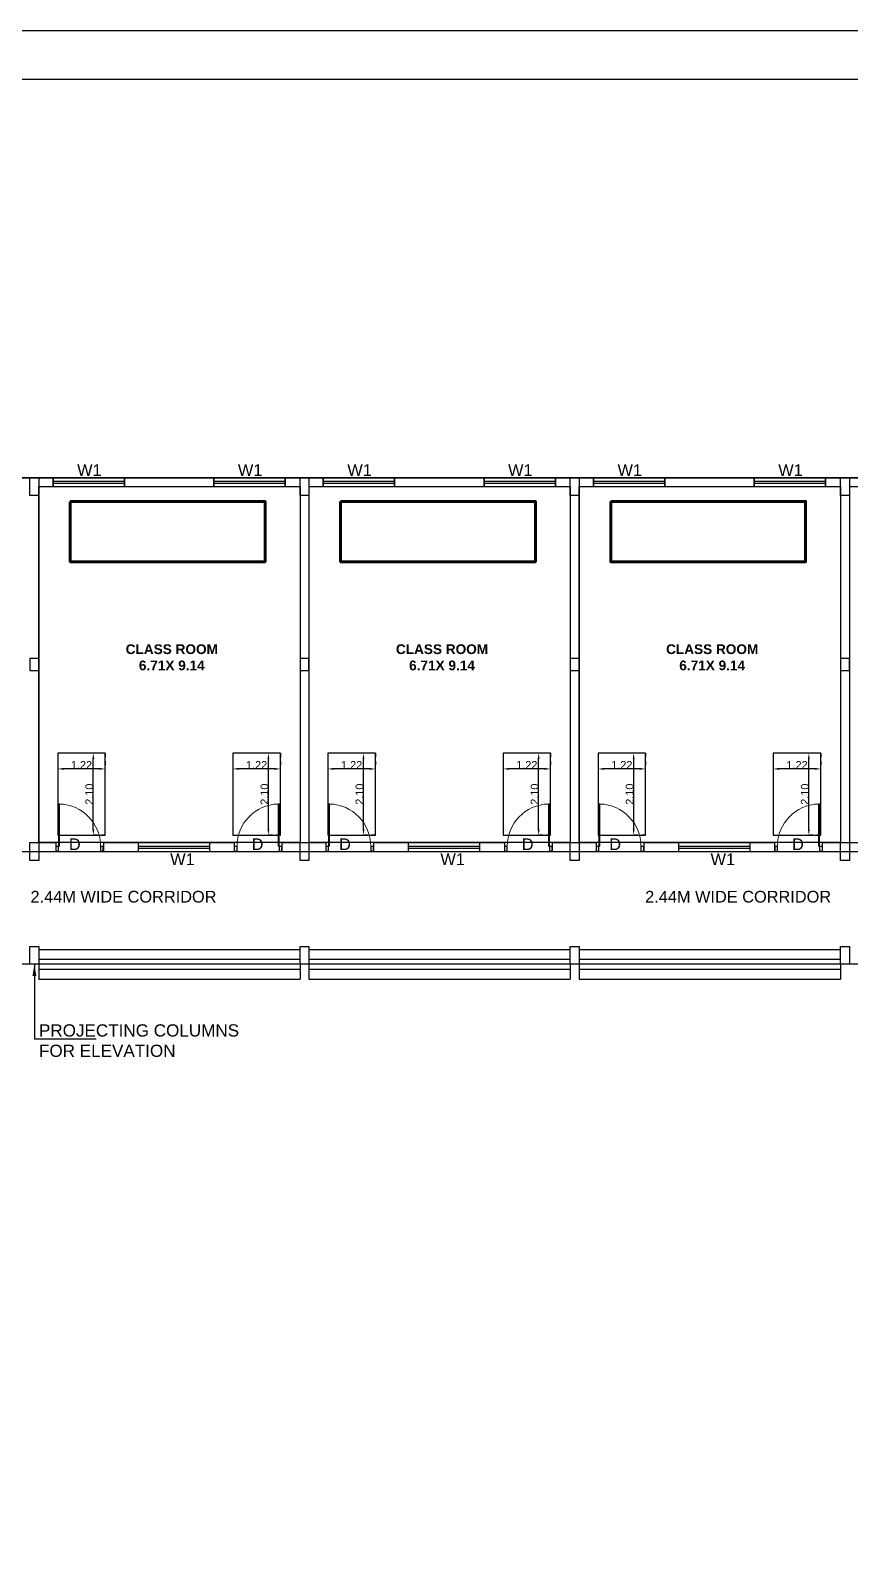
# Model space of a CAD drawing. Header units: metres. Extents: x -1744 to -758, y -4183 to -3914.
# Drawn here: x -1182.41 to -1161.4, y -4125.11 to -4085.82 of the extents above; entities that cross this region are included whole.
import ezdxf

# ---------------------------------------------------------------- set-up
doc = ezdxf.new("R2010")
doc.units = ezdxf.units.M
doc.header["$PDMODE"] = 3
doc.linetypes.add('DOT2', pattern=[0.125, 0, -0.125])
for name, color, linetype in [('A-STAIR-2', 54, 'Continuous'), ('A4-RCC CLMN-F', 4, 'Continuous'), ('BLK_1_FLR_0_BLT_UP_AREA', 13, 'Continuous'), ('BLK_1_FLR_0_REGULAR_ROOM_1', 2, 'Continuous'), ('DOOR_OPEN', 180, 'Continuous'), ('TEXT', 7, 'Continuous'), ('TEXT @ 1', 7, 'Continuous'), ('TEXT NOTES', 200, 'Continuous'), ('WALL', 7, 'Continuous'), ('WIN', 4, 'Continuous'), ('WINDOW', 215, 'Continuous')]:
    doc.layers.add(name, color=color, linetype=linetype)
for name, color, linetype, lineweight in [('A_---WALLS', 255, 'Continuous', 30), ('BLK_1_FLR_0_ROOM_1_LIGHT_VENTILATION_1', 232, 'Continuous', 0), ('DOOR', 11, 'Continuous', 18)]:
    doc.layers.add(name, color=color, linetype=linetype, lineweight=lineweight)
doc.styles.add('CORPORATION', font='arial.ttf')
doc.styles.add('KK', font='arial.ttf', dxfattribs={"width": 0.75})
doc.styles.get("Standard").update_dxf_attribs({"font": 'arial.ttf'})
doc.styles.add('STYLE1', font='arial.ttf')
doc.styles.add('TITLE', font='arialbd.ttf')
doc.dimstyles.new('Dim-outter', dxfattribs={"dimtxt": 1, "dimasz": 1, "dimexe": 0, "dimexo": 0, "dimgap": 1, "dimtad": 1, "dimlfac": -1, "dimzin": 3, "dimdsep": 46, "dimtxsty": 'CORPORATION', "dimblk": 'ARCHTICK', "dimcen": 0.125, "dimclrd": 8, "dimclre": 8, "dimclrt": 256, "dimazin": 0, "dimtfac": 0.5, "dimtix": 1, "dimtmove": 2, "dimatfit": 3, "dimfxl": 0, "dimtolj": 1, "dimtzin": 0, "dimarcsym": 0})
doc.dimstyles.new('ISO-25', dxfattribs={"dimscale": 0, "dimtxt": 0.23, "dimasz": 0.15, "dimexe": 1.25, "dimexo": 0.625, "dimgap": 0, "dimtad": 0, "dimzin": 1, "dimdsep": 46, "dimtxsty": 'Standard', "dimblk": 'OBLIQUE', "dimcen": 0, "dimse1": 1, "dimse2": 1, "dimclrd": 256, "dimclrt": 256, "dimadec": 0, "dimazin": 2, "dimtfac": 1, "dimtix": 1, "dimtofl": 0, "dimtmove": 0, "dimatfit": 3, "dimfxl": 0, "dimtolj": 1, "dimarcsym": 0})

# ---------------------------------------------------------------- blocks, each defined once
blk = doc.blocks.new('_ArchTick')
at = {"color": 0, "linetype": 'ByBlock', "const_width": 0.15}
blk.add_lwpolyline([(-0.5, -0.5), (0.5, 0.5)], dxfattribs=at)
blk = doc.blocks.new('D-915')
for p, q in [((70, 900), (50, 900)), ((50, 100), (50, 900)), ((70, 100), (70, 900)), ((50, 100), (70, 100))]:
    blk.add_line(p, q)
for points in [[(0, 100), (50, 100), (50, 0), (0, 0)], [(5, 95), (45, 95), (45, 5), (5, 5)], [(850, 100), (900, 100), (900, 0), (850, 0)], [(855, 95), (895, 95), (895, 5), (855, 5)]]:
    blk.add_lwpolyline(points, close=True)
blk.add_arc((50, 100), 800, 359.9791, 88.5704)
blk = doc.blocks.new('*D593')
at = {"layer": 'DEFPOINTS', "color": 0, "ltscale": 0.1}
for p in [(-1181.716, -4104.381), (-1180.496, -4104.381), (-1181.716, -4104.782)]:
    blk.add_point(p, dxfattribs=at)
at = {"layer": 'DOOR_OPEN', "color": 1, "linetype": 'DOT2', "ltscale": 0.1}
for p, q in [((-1181.716, -4104.381), (-1181.716, -4104.782)), ((-1180.496, -4104.381), (-1180.496, -4104.782))]:
    blk.add_line(p, q, dxfattribs=at)
at = {"layer": 'DOOR_OPEN', "color": 1, "ltscale": 0.1}
blk.add_line((-1180.646, -4104.782), (-1181.566, -4104.782), dxfattribs=at)
for points in [[(-1181.566, -4104.757), (-1181.566, -4104.807), (-1181.716, -4104.782)], [(-1180.646, -4104.757), (-1180.646, -4104.807), (-1180.496, -4104.782)]]:
    blk.add_solid(points, dxfattribs=at)
at = {"layer": 'DOOR_OPEN', "color": 1, "ltscale": 0.1, "insert": (-1181.106, -4104.681), "char_height": 0.2, "attachment_point": 5}
blk.add_mtext('\\A1;1.22', dxfattribs=at)
blk = doc.blocks.new('*D594')
at = {"layer": 'DEFPOINTS', "color": 0, "ltscale": 0.1}
for p in [(-1180.802, -4104.381), (-1180.496, -4104.381), (-1180.496, -4106.481)]:
    blk.add_point(p, dxfattribs=at)
at = {"layer": 'DOOR_OPEN', "color": 2, "linetype": 'DOT2', "ltscale": 0.1}
for p, q in [((-1180.496, -4104.381), (-1180.802, -4104.381)), ((-1180.496, -4106.481), (-1180.802, -4106.481))]:
    blk.add_line(p, q, dxfattribs=at)
at = {"layer": 'DOOR_OPEN', "color": 2, "ltscale": 0.1}
blk.add_line((-1180.802, -4106.331), (-1180.802, -4104.531), dxfattribs=at)
for points in [[(-1180.827, -4104.531), (-1180.777, -4104.531), (-1180.802, -4104.381)], [(-1180.827, -4106.331), (-1180.777, -4106.331), (-1180.802, -4106.481)]]:
    blk.add_solid(points, dxfattribs=at)
at = {"layer": 'DOOR_OPEN', "color": 2, "ltscale": 0.1, "insert": (-1180.904, -4105.431), "char_height": 0.2, "attachment_point": 5, "rotation": 90}
blk.add_mtext('\\A1;2.10', dxfattribs=at)
blk = doc.blocks.new('*D595')
at = {"layer": 'DEFPOINTS', "color": 0, "ltscale": 0.1}
for p in [(-1177.221, -4104.381), (-1176.001, -4104.381), (-1177.221, -4104.782)]:
    blk.add_point(p, dxfattribs=at)
at = {"layer": 'DOOR_OPEN', "color": 1, "linetype": 'DOT2', "ltscale": 0.1}
for p, q in [((-1177.221, -4104.381), (-1177.221, -4104.782)), ((-1176.001, -4104.381), (-1176.001, -4104.782))]:
    blk.add_line(p, q, dxfattribs=at)
at = {"layer": 'DOOR_OPEN', "color": 1, "ltscale": 0.1}
blk.add_line((-1176.151, -4104.782), (-1177.071, -4104.782), dxfattribs=at)
for points in [[(-1177.071, -4104.757), (-1177.071, -4104.807), (-1177.221, -4104.782)], [(-1176.151, -4104.757), (-1176.151, -4104.807), (-1176.001, -4104.782)]]:
    blk.add_solid(points, dxfattribs=at)
at = {"layer": 'DOOR_OPEN', "color": 1, "ltscale": 0.1, "insert": (-1176.611, -4104.681), "char_height": 0.2, "attachment_point": 5}
blk.add_mtext('\\A1;1.22', dxfattribs=at)
blk = doc.blocks.new('*D596')
at = {"layer": 'DEFPOINTS', "color": 0, "ltscale": 0.1}
for p in [(-1176.307, -4104.381), (-1176.001, -4104.381), (-1176.001, -4106.481)]:
    blk.add_point(p, dxfattribs=at)
at = {"layer": 'DOOR_OPEN', "color": 2, "linetype": 'DOT2', "ltscale": 0.1}
for p, q in [((-1176.001, -4104.381), (-1176.307, -4104.381)), ((-1176.001, -4106.481), (-1176.307, -4106.481))]:
    blk.add_line(p, q, dxfattribs=at)
at = {"layer": 'DOOR_OPEN', "color": 2, "ltscale": 0.1}
blk.add_line((-1176.307, -4106.331), (-1176.307, -4104.531), dxfattribs=at)
for points in [[(-1176.332, -4104.531), (-1176.282, -4104.531), (-1176.307, -4104.381)], [(-1176.332, -4106.331), (-1176.282, -4106.331), (-1176.307, -4106.481)]]:
    blk.add_solid(points, dxfattribs=at)
at = {"layer": 'DOOR_OPEN', "color": 2, "ltscale": 0.1, "insert": (-1176.409, -4105.431), "char_height": 0.2, "attachment_point": 5, "rotation": 90}
blk.add_mtext('\\A1;2.10', dxfattribs=at)
blk = doc.blocks.new('*D597')
at = {"layer": 'DEFPOINTS', "color": 0, "ltscale": 0.1}
for p in [(-1174.782, -4104.381), (-1173.562, -4104.381), (-1174.782, -4104.782)]:
    blk.add_point(p, dxfattribs=at)
at = {"layer": 'DOOR_OPEN', "color": 1, "linetype": 'DOT2', "ltscale": 0.1}
for p, q in [((-1174.782, -4104.381), (-1174.782, -4104.782)), ((-1173.562, -4104.381), (-1173.562, -4104.782))]:
    blk.add_line(p, q, dxfattribs=at)
at = {"layer": 'DOOR_OPEN', "color": 1, "ltscale": 0.1}
blk.add_line((-1173.712, -4104.782), (-1174.632, -4104.782), dxfattribs=at)
for points in [[(-1174.632, -4104.757), (-1174.632, -4104.807), (-1174.782, -4104.782)], [(-1173.712, -4104.757), (-1173.712, -4104.807), (-1173.562, -4104.782)]]:
    blk.add_solid(points, dxfattribs=at)
at = {"layer": 'DOOR_OPEN', "color": 1, "ltscale": 0.1, "insert": (-1174.172, -4104.681), "char_height": 0.2, "attachment_point": 5}
blk.add_mtext('\\A1;1.22', dxfattribs=at)
blk = doc.blocks.new('*D598')
at = {"layer": 'DEFPOINTS', "color": 0, "ltscale": 0.1}
for p in [(-1173.868, -4104.381), (-1173.562, -4104.381), (-1173.562, -4106.481)]:
    blk.add_point(p, dxfattribs=at)
at = {"layer": 'DOOR_OPEN', "color": 2, "linetype": 'DOT2', "ltscale": 0.1}
for p, q in [((-1173.562, -4104.381), (-1173.868, -4104.381)), ((-1173.562, -4106.481), (-1173.868, -4106.481))]:
    blk.add_line(p, q, dxfattribs=at)
at = {"layer": 'DOOR_OPEN', "color": 2, "ltscale": 0.1}
blk.add_line((-1173.868, -4106.331), (-1173.868, -4104.531), dxfattribs=at)
for points in [[(-1173.893, -4104.531), (-1173.843, -4104.531), (-1173.868, -4104.381)], [(-1173.893, -4106.331), (-1173.843, -4106.331), (-1173.868, -4106.481)]]:
    blk.add_solid(points, dxfattribs=at)
at = {"layer": 'DOOR_OPEN', "color": 2, "ltscale": 0.1, "insert": (-1173.97, -4105.431), "char_height": 0.2, "attachment_point": 5, "rotation": 90}
blk.add_mtext('\\A1;2.10', dxfattribs=at)
blk = doc.blocks.new('*D599')
at = {"layer": 'DEFPOINTS', "color": 0, "ltscale": 0.1}
for p in [(-1170.286, -4104.381), (-1169.066, -4104.381), (-1170.286, -4104.782)]:
    blk.add_point(p, dxfattribs=at)
at = {"layer": 'DOOR_OPEN', "color": 1, "linetype": 'DOT2', "ltscale": 0.1}
for p, q in [((-1170.286, -4104.381), (-1170.286, -4104.782)), ((-1169.066, -4104.381), (-1169.066, -4104.782))]:
    blk.add_line(p, q, dxfattribs=at)
at = {"layer": 'DOOR_OPEN', "color": 1, "ltscale": 0.1}
blk.add_line((-1169.216, -4104.782), (-1170.136, -4104.782), dxfattribs=at)
for points in [[(-1170.136, -4104.757), (-1170.136, -4104.807), (-1170.286, -4104.782)], [(-1169.216, -4104.757), (-1169.216, -4104.807), (-1169.066, -4104.782)]]:
    blk.add_solid(points, dxfattribs=at)
at = {"layer": 'DOOR_OPEN', "color": 1, "ltscale": 0.1, "insert": (-1169.676, -4104.681), "char_height": 0.2, "attachment_point": 5}
blk.add_mtext('\\A1;1.22', dxfattribs=at)
blk = doc.blocks.new('*D600')
at = {"layer": 'DEFPOINTS', "color": 0, "ltscale": 0.1}
for p in [(-1169.373, -4104.381), (-1169.066, -4104.381), (-1169.066, -4106.481)]:
    blk.add_point(p, dxfattribs=at)
at = {"layer": 'DOOR_OPEN', "color": 2, "linetype": 'DOT2', "ltscale": 0.1}
for p, q in [((-1169.066, -4104.381), (-1169.373, -4104.381)), ((-1169.066, -4106.481), (-1169.373, -4106.481))]:
    blk.add_line(p, q, dxfattribs=at)
at = {"layer": 'DOOR_OPEN', "color": 2, "ltscale": 0.1}
blk.add_line((-1169.373, -4106.331), (-1169.373, -4104.531), dxfattribs=at)
for points in [[(-1169.398, -4104.531), (-1169.348, -4104.531), (-1169.373, -4104.381)], [(-1169.398, -4106.331), (-1169.348, -4106.331), (-1169.373, -4106.481)]]:
    blk.add_solid(points, dxfattribs=at)
at = {"layer": 'DOOR_OPEN', "color": 2, "ltscale": 0.1, "insert": (-1169.475, -4105.431), "char_height": 0.2, "attachment_point": 5, "rotation": 90}
blk.add_mtext('\\A1;2.10', dxfattribs=at)
blk = doc.blocks.new('*D601')
at = {"layer": 'DEFPOINTS', "color": 0, "ltscale": 0.1}
for p in [(-1167.848, -4104.381), (-1166.628, -4104.381), (-1167.848, -4104.782)]:
    blk.add_point(p, dxfattribs=at)
at = {"layer": 'DOOR_OPEN', "color": 1, "linetype": 'DOT2', "ltscale": 0.1}
for p, q in [((-1167.848, -4104.381), (-1167.848, -4104.782)), ((-1166.628, -4104.381), (-1166.628, -4104.782))]:
    blk.add_line(p, q, dxfattribs=at)
at = {"layer": 'DOOR_OPEN', "color": 1, "ltscale": 0.1}
blk.add_line((-1166.778, -4104.782), (-1167.698, -4104.782), dxfattribs=at)
for points in [[(-1167.698, -4104.757), (-1167.698, -4104.807), (-1167.848, -4104.782)], [(-1166.778, -4104.757), (-1166.778, -4104.807), (-1166.628, -4104.782)]]:
    blk.add_solid(points, dxfattribs=at)
at = {"layer": 'DOOR_OPEN', "color": 1, "ltscale": 0.1, "insert": (-1167.238, -4104.681), "char_height": 0.2, "attachment_point": 5}
blk.add_mtext('\\A1;1.22', dxfattribs=at)
blk = doc.blocks.new('*D602')
at = {"layer": 'DEFPOINTS', "color": 0, "ltscale": 0.1}
for p in [(-1166.934, -4104.381), (-1166.628, -4104.381), (-1166.628, -4106.481)]:
    blk.add_point(p, dxfattribs=at)
at = {"layer": 'DOOR_OPEN', "color": 2, "linetype": 'DOT2', "ltscale": 0.1}
for p, q in [((-1166.628, -4104.381), (-1166.934, -4104.381)), ((-1166.628, -4106.481), (-1166.934, -4106.481))]:
    blk.add_line(p, q, dxfattribs=at)
at = {"layer": 'DOOR_OPEN', "color": 2, "ltscale": 0.1}
blk.add_line((-1166.934, -4106.331), (-1166.934, -4104.531), dxfattribs=at)
for points in [[(-1166.959, -4104.531), (-1166.909, -4104.531), (-1166.934, -4104.381)], [(-1166.959, -4106.331), (-1166.909, -4106.331), (-1166.934, -4106.481)]]:
    blk.add_solid(points, dxfattribs=at)
at = {"layer": 'DOOR_OPEN', "color": 2, "ltscale": 0.1, "insert": (-1167.036, -4105.431), "char_height": 0.2, "attachment_point": 5, "rotation": 90}
blk.add_mtext('\\A1;2.10', dxfattribs=at)
blk = doc.blocks.new('*D603')
at = {"layer": 'DEFPOINTS', "color": 0, "ltscale": 0.1}
for p in [(-1163.352, -4104.381), (-1162.132, -4104.381), (-1163.352, -4104.782)]:
    blk.add_point(p, dxfattribs=at)
at = {"layer": 'DOOR_OPEN', "color": 1, "linetype": 'DOT2', "ltscale": 0.1}
for p, q in [((-1163.352, -4104.381), (-1163.352, -4104.782)), ((-1162.132, -4104.381), (-1162.132, -4104.782))]:
    blk.add_line(p, q, dxfattribs=at)
at = {"layer": 'DOOR_OPEN', "color": 1, "ltscale": 0.1}
blk.add_line((-1162.282, -4104.782), (-1163.202, -4104.782), dxfattribs=at)
for points in [[(-1163.202, -4104.757), (-1163.202, -4104.807), (-1163.352, -4104.782)], [(-1162.282, -4104.757), (-1162.282, -4104.807), (-1162.132, -4104.782)]]:
    blk.add_solid(points, dxfattribs=at)
at = {"layer": 'DOOR_OPEN', "color": 1, "ltscale": 0.1, "insert": (-1162.742, -4104.681), "char_height": 0.2, "attachment_point": 5}
blk.add_mtext('\\A1;1.22', dxfattribs=at)
blk = doc.blocks.new('*D604')
at = {"layer": 'DEFPOINTS', "color": 0, "ltscale": 0.1}
for p in [(-1162.438, -4104.381), (-1162.132, -4104.381), (-1162.132, -4106.481)]:
    blk.add_point(p, dxfattribs=at)
at = {"layer": 'DOOR_OPEN', "color": 2, "linetype": 'DOT2', "ltscale": 0.1}
for p, q in [((-1162.132, -4104.381), (-1162.438, -4104.381)), ((-1162.132, -4106.481), (-1162.438, -4106.481))]:
    blk.add_line(p, q, dxfattribs=at)
at = {"layer": 'DOOR_OPEN', "color": 2, "ltscale": 0.1}
blk.add_line((-1162.438, -4106.331), (-1162.438, -4104.531), dxfattribs=at)
for points in [[(-1162.463, -4104.531), (-1162.413, -4104.531), (-1162.438, -4104.381)], [(-1162.463, -4106.331), (-1162.413, -4106.331), (-1162.438, -4106.481)]]:
    blk.add_solid(points, dxfattribs=at)
at = {"layer": 'DOOR_OPEN', "color": 2, "ltscale": 0.1, "insert": (-1162.541, -4105.431), "char_height": 0.2, "attachment_point": 5, "rotation": 90}
blk.add_mtext('\\A1;2.10', dxfattribs=at)
blk = doc.blocks.new('A$C1C9B1590')
at = {"color": 1}
blk.add_lwpolyline([(400.88, 97.145), (543.859, 97.145), (543.859, 10.145), (400.88, 10.145)], close=True, dxfattribs=at)
at = {"layer": 'A-STAIR-2', "linetype": 'Continuous'}
for p, q in [((423.288, 73.546), (429.994, 73.546)), ((430.222, 73.546), (436.928, 73.546)), ((437.156, 73.546), (443.862, 73.546)), ((423.288, 73.292), (429.994, 73.292)), ((423.288, 73.165), (423.288, 72.784)), ((429.994, 73.165), (429.994, 72.784)), ((430.222, 73.292), (436.928, 73.292)), ((430.222, 73.165), (430.222, 72.784)), ((436.928, 73.165), (436.928, 72.784)), ((437.156, 73.292), (443.862, 73.292)), ((437.156, 73.165), (437.156, 72.784)), ((443.862, 73.165), (443.862, 72.784)), ((423.288, 73.038), (429.994, 73.038)), ((423.288, 72.784), (429.994, 72.784)), ((430.222, 73.038), (436.928, 73.038)), ((430.222, 72.784), (436.928, 72.784)), ((437.156, 73.038), (443.862, 73.038)), ((437.156, 72.784), (443.862, 72.784))]:
    blk.add_line(p, q, dxfattribs=at)
at = {"layer": 'A4-RCC CLMN-F'}
for points in [[(423.059, 85.662), (423.288, 85.662), (423.288, 85.205), (423.059, 85.205)], [(429.994, 85.662), (430.222, 85.662), (430.222, 85.205), (429.994, 85.205)], [(436.928, 85.662), (437.156, 85.662), (437.156, 85.205), (436.928, 85.205)], [(443.862, 85.662), (444.091, 85.662), (444.091, 85.205), (443.862, 85.205)], [(423.059, 76.289), (423.288, 76.289), (423.288, 75.832), (423.059, 75.832)], [(429.994, 76.289), (430.222, 76.289), (430.222, 75.832), (429.994, 75.832)], [(436.928, 76.289), (437.156, 76.289), (437.156, 75.832), (436.928, 75.832)], [(443.862, 76.289), (444.091, 76.289), (444.091, 75.832), (443.862, 75.832)], [(423.059, 73.622), (423.288, 73.622), (423.288, 73.165), (423.059, 73.165)], [(429.994, 73.622), (430.222, 73.622), (430.222, 73.165), (429.994, 73.165)], [(436.928, 73.622), (437.156, 73.622), (437.156, 73.165), (436.928, 73.165)], [(443.862, 73.622), (444.091, 73.622), (444.091, 73.165), (443.862, 73.165)]]:
    blk.add_lwpolyline(points, close=True, dxfattribs=at)
for points in [[(423.059, 80.709), (423.288, 80.709), (423.288, 81.014), (423.059, 81.014), (423.059, 80.709)], [(429.994, 80.709), (430.222, 80.709), (430.222, 81.014), (429.994, 81.014), (429.994, 80.709)], [(436.928, 80.709), (437.156, 80.709), (437.156, 81.014), (436.928, 81.014), (436.928, 80.709)]]:
    blk.add_lwpolyline(points, dxfattribs=at)
at = {"layer": 'A_---WALLS'}
for p, q in [((422.676, 85.662), (423.656, 85.662)), ((425.484, 85.662), (427.782, 85.662)), ((429.61, 85.662), (429.994, 85.662)), ((429.994, 85.662), (430.59, 85.662)), ((432.419, 85.662), (434.716, 85.662)), ((436.545, 85.662), (437.524, 85.662)), ((439.353, 85.662), (441.65, 85.662)), ((443.479, 85.662), (444.458, 85.662)), ((423.288, 85.433), (423.288, 76.289)), ((423.288, 85.433), (423.656, 85.433)), ((425.484, 85.433), (427.782, 85.433)), ((429.61, 85.433), (429.994, 85.433)), ((429.994, 85.433), (429.994, 76.289)), ((430.222, 85.433), (430.222, 76.289)), ((430.222, 85.433), (430.59, 85.433)), ((432.419, 85.433), (434.716, 85.433)), ((436.545, 85.433), (436.928, 85.433)), ((436.928, 85.433), (436.928, 76.289)), ((437.156, 85.433), (437.524, 85.433)), ((437.156, 85.433), (437.156, 76.289)), ((439.353, 85.433), (441.65, 85.433)), ((443.479, 85.433), (443.862, 85.433)), ((443.862, 85.433), (443.862, 76.289)), ((444.091, 85.433), (444.458, 85.433)), ((444.091, 85.433), (444.091, 76.289)), ((423.288, 76.289), (423.722, 76.289)), ((423.722, 76.289), (423.722, 76.061)), ((424.944, 76.289), (425.836, 76.289)), ((424.944, 76.289), (424.944, 76.061)), ((427.665, 76.289), (428.304, 76.289)), ((428.304, 76.289), (428.304, 76.061)), ((429.526, 76.289), (429.526, 76.061)), ((429.526, 76.289), (429.994, 76.289)), ((430.222, 76.289), (430.656, 76.289)), ((430.656, 76.289), (430.656, 76.061)), ((431.878, 76.289), (432.771, 76.289)), ((431.878, 76.289), (431.878, 76.061)), ((434.599, 76.289), (435.239, 76.289)), ((435.239, 76.289), (435.239, 76.061)), ((436.46, 76.289), (436.928, 76.289)), ((436.46, 76.289), (436.46, 76.061)), ((437.156, 76.289), (437.591, 76.289)), ((437.591, 76.289), (437.591, 76.061)), ((438.812, 76.289), (438.812, 76.061)), ((438.812, 76.289), (439.705, 76.289)), ((441.534, 76.289), (442.173, 76.289)), ((442.173, 76.289), (442.173, 76.061)), ((443.395, 76.289), (443.862, 76.289)), ((443.395, 76.289), (443.395, 76.061)), ((444.091, 76.289), (444.525, 76.289)), ((420.731, 76.061), (423.288, 76.061)), ((422.812, 76.061), (425.836, 76.061)), ((427.665, 76.061), (430.222, 76.061)), ((429.746, 76.061), (432.771, 76.061)), ((429.994, 76.061), (430.222, 76.061)), ((434.599, 76.061), (437.156, 76.061)), ((436.68, 76.061), (439.705, 76.061)), ((441.534, 76.061), (444.091, 76.061)), ((443.614, 76.061), (446.639, 76.061))]:
    blk.add_line(p, q, dxfattribs=at)
blk.add_lwpolyline([(402.13, 95.895), (542.609, 95.895), (542.609, 11.395), (402.13, 11.395)], close=True, dxfattribs=at)
for points in [[(422.676, 85.662), (423.656, 85.662)], [(425.484, 85.662), (427.782, 85.662)], [(429.61, 85.662), (430.59, 85.662)], [(432.419, 85.662), (434.716, 85.662)], [(436.545, 85.662), (437.524, 85.662)], [(439.353, 85.662), (441.65, 85.662)], [(443.479, 85.662), (444.458, 85.662)], [(443.862, 80.709), (444.091, 80.709), (444.091, 81.014), (443.862, 81.014), (443.862, 80.709)]]:
    blk.add_lwpolyline(points, dxfattribs=at)
at = {"layer": 'WIN', "lineweight": -3}
for p, q in [((441.65, 85.573), (443.479, 85.573)), ((441.65, 85.573), (443.479, 85.573)), ((441.65, 85.522), (443.479, 85.522)), ((441.65, 85.522), (443.479, 85.522))]:
    blk.add_line(p, q, dxfattribs=at)
at = {"layer": 'WINDOW', "linetype": 'Continuous'}
for p, q in [((423.656, 85.662), (423.656, 85.433)), ((423.656, 85.433), (423.656, 85.662)), ((423.656, 85.662), (425.484, 85.662)), ((425.484, 85.433), (425.484, 85.662)), ((425.484, 85.662), (425.484, 85.433)), ((427.782, 85.662), (429.61, 85.662)), ((427.782, 85.433), (427.782, 85.662)), ((427.782, 85.662), (427.782, 85.433)), ((429.61, 85.433), (429.61, 85.662)), ((429.61, 85.662), (429.61, 85.433)), ((430.59, 85.662), (430.59, 85.433)), ((430.59, 85.433), (430.59, 85.662)), ((430.59, 85.662), (432.419, 85.662)), ((432.419, 85.433), (432.419, 85.662)), ((432.419, 85.662), (432.419, 85.433)), ((434.716, 85.662), (434.716, 85.433)), ((434.716, 85.433), (434.716, 85.662)), ((434.716, 85.662), (436.545, 85.662)), ((436.545, 85.433), (436.545, 85.662)), ((436.545, 85.662), (436.545, 85.433)), ((437.524, 85.433), (437.524, 85.662)), ((437.524, 85.662), (437.524, 85.433)), ((437.524, 85.662), (439.353, 85.662)), ((439.353, 85.433), (439.353, 85.662)), ((439.353, 85.662), (439.353, 85.433)), ((441.65, 85.433), (441.65, 85.662)), ((441.65, 85.662), (441.65, 85.433)), ((441.65, 85.662), (443.479, 85.662)), ((443.479, 85.433), (443.479, 85.662)), ((443.479, 85.662), (443.479, 85.433)), ((423.656, 85.573), (425.484, 85.573)), ((423.656, 85.573), (425.484, 85.573)), ((423.656, 85.522), (425.484, 85.522)), ((423.656, 85.522), (425.484, 85.522)), ((423.656, 85.433), (425.484, 85.433)), ((427.782, 85.573), (429.61, 85.573)), ((427.782, 85.573), (429.61, 85.573)), ((427.782, 85.522), (429.61, 85.522)), ((427.782, 85.522), (429.61, 85.522)), ((427.782, 85.433), (429.61, 85.433)), ((430.59, 85.573), (432.419, 85.573)), ((430.59, 85.573), (432.419, 85.573)), ((430.59, 85.522), (432.419, 85.522)), ((430.59, 85.522), (432.419, 85.522)), ((430.59, 85.433), (432.419, 85.433)), ((434.716, 85.573), (436.545, 85.573)), ((434.716, 85.573), (436.545, 85.573)), ((434.716, 85.522), (436.545, 85.522)), ((434.716, 85.522), (436.545, 85.522)), ((434.716, 85.433), (436.545, 85.433)), ((437.524, 85.573), (439.353, 85.573)), ((437.524, 85.573), (439.353, 85.573)), ((437.524, 85.522), (439.353, 85.522)), ((437.524, 85.522), (439.353, 85.522)), ((437.524, 85.433), (439.353, 85.433)), ((441.65, 85.433), (443.479, 85.433)), ((425.836, 76.289), (425.836, 76.061)), ((425.836, 76.289), (427.665, 76.289)), ((425.836, 76.289), (425.836, 76.061)), ((427.665, 76.289), (427.665, 76.061)), ((427.665, 76.289), (427.665, 76.061)), ((432.771, 76.289), (432.771, 76.061)), ((432.771, 76.289), (434.599, 76.289)), ((432.771, 76.289), (432.771, 76.061)), ((434.599, 76.289), (434.599, 76.061)), ((434.599, 76.289), (434.599, 76.061)), ((439.705, 76.289), (439.705, 76.061)), ((439.705, 76.289), (441.534, 76.289)), ((439.705, 76.289), (439.705, 76.061)), ((441.534, 76.289), (441.534, 76.061)), ((441.534, 76.289), (441.534, 76.061)), ((425.836, 76.2), (427.665, 76.2)), ((425.836, 76.2), (427.665, 76.2)), ((425.836, 76.149), (427.665, 76.149)), ((425.836, 76.149), (427.665, 76.149)), ((425.836, 76.061), (427.665, 76.061)), ((432.771, 76.2), (434.599, 76.2)), ((432.771, 76.2), (434.599, 76.2)), ((432.771, 76.149), (434.599, 76.149)), ((432.771, 76.149), (434.599, 76.149)), ((432.771, 76.061), (434.599, 76.061)), ((439.705, 76.2), (441.534, 76.2)), ((439.705, 76.2), (441.534, 76.2)), ((439.705, 76.149), (441.534, 76.149)), ((439.705, 76.149), (441.534, 76.149)), ((439.705, 76.061), (441.534, 76.061))]:
    blk.add_line(p, q, dxfattribs=at)
at = {"layer": 'DOOR', "xscale": 0.001354666666666, "yscale": 0.001354666666666, "zscale": 0.001354666666666}
for p in [(423.722, 76.061), (430.656, 76.061), (437.591, 76.061)]:
    blk.add_blockref('D-915', p, dxfattribs=at)
at = {"layer": 'DOOR', "xscale": -0.001354666666666, "yscale": 0.001354666666666, "zscale": 0.001354666666666, "rotation": 7.15959292e-08}
for p in [(429.526, 76.061), (436.46, 76.061), (443.395, 76.061)]:
    blk.add_blockref('D-915', p, dxfattribs=at)
at = {"layer": 'TEXT', "char_height": 0.25, "width": 6.85278, "attachment_point": 5, "style": 'TITLE'}
for insert in [(426.701, 81.046), (433.636, 81.046), (440.57, 81.046)]:
    blk.add_mtext('\\A1;CLASS ROOM\\P6.71X 9.14', dxfattribs=dict(at, insert=insert))
at = {"layer": 'TEXT @ 1', "insert": (423.292, 71.621), "char_height": 0.31365, "attachment_point": 1, "style": 'STYLE1'}
blk.add_mtext_dynamic_manual_height_columns('PROJECTING COLUMNS \\PFOR ELEVATION', width=395.07125, gutter_width=15, heights=[0], dxfattribs=at)
at = {"layer": 'TEXT NOTES', "style": 'KK'}
for s, p in [('W1', (424.272, 85.707)), ('W1', (428.398, 85.707)), ('W1', (431.206, 85.707)), ('W1', (435.332, 85.707)), ('W1', (438.14, 85.707)), ('W1', (442.266, 85.707)), ('D', (424.061, 76.096)), ('D', (428.75, 76.096)), ('D', (430.995, 76.096)), ('D', (435.684, 76.096)), ('D', (437.929, 76.096)), ('D', (442.619, 76.096)), ('W1', (426.66, 75.71)), ('W1', (433.594, 75.71)), ('W1', (440.528, 75.71)), ('2.44M WIDE CORRIDOR', (423.075, 74.749)), ('2.44M WIDE CORRIDOR', (438.849, 74.749))]:
    blk.add_text(s, height=0.3, dxfattribs=at).set_placement(p)
at = {"layer": 'WALL', "color": 3}
blk.add_leader([(423.174, 73.165), (423.174, 71.245), (424.756, 71.245)], dimstyle='Dim-outter', override={"dimasz": 0.3, "dimtad": 0, "dimfxl": 10, "dimfxlon": 1}, dxfattribs=at)

msp = doc.modelspace()

# ---------------------------------------------------------------- linework, layer by layer
at = {"layer": 'BLK_1_FLR_0_BLT_UP_AREA', "color": 26}
msp.add_lwpolyline([(-1195.68798, -4124.10829), (-1195.68798, -4097.3014), (-1086.95058, -4097.3014), (-1086.95058, -4121.11098), (-1096.39938, -4121.11098), (-1096.39938, -4109.7982), (-1136.93778, -4109.7982), (-1136.93778, -4115.89522), (-1147.75818, -4115.89522), (-1147.75818, -4109.7982), (-1186.23918, -4109.7982), (-1186.23918, -4124.10829)], close=True, dxfattribs=at)
at = {"layer": 'BLK_1_FLR_0_REGULAR_ROOM_1', "color": 3}
for points in [[(-1182.20058, -4097.53), (-1175.49498, -4097.53), (-1175.49498, -4106.674), (-1182.20058, -4106.674)], [(-1175.26638, -4097.53), (-1168.56078, -4097.53), (-1168.56078, -4106.674), (-1175.26638, -4106.674)], [(-1168.33218, -4097.53), (-1161.62658, -4097.53), (-1161.62658, -4106.674), (-1168.33218, -4106.674)]]:
    msp.add_lwpolyline(points, close=True, dxfattribs=at)
at = {"layer": 'BLK_1_FLR_0_ROOM_1_LIGHT_VENTILATION_1', "color": 232, "lineweight": 60}
for points in [[(-1181.39172, -4097.90959), (-1176.39172, -4097.90959), (-1176.39172, -4099.45959), (-1181.39172, -4099.45959)], [(-1174.45752, -4097.90959), (-1169.45752, -4097.90959), (-1169.45752, -4099.45959), (-1174.45752, -4099.45959)], [(-1167.52332, -4097.90959), (-1162.52332, -4097.90959), (-1162.52332, -4099.45959), (-1167.52332, -4099.45959)]]:
    msp.add_lwpolyline(points, close=True, dxfattribs=at)
at = {"layer": 'DOOR_OPEN', "color": 180}
for points in [[(-1181.71618, -4106.48104), (-1180.49618, -4106.48104), (-1180.49618, -4104.38104), (-1181.71618, -4104.38104)], [(-1177.22066, -4106.48104), (-1176.00066, -4106.48104), (-1176.00066, -4104.38104), (-1177.22066, -4104.38104)], [(-1174.78198, -4106.48104), (-1173.56198, -4106.48104), (-1173.56198, -4104.38104), (-1174.78198, -4104.38104)], [(-1170.28646, -4106.48104), (-1169.06646, -4106.48104), (-1169.06646, -4104.38104), (-1170.28646, -4104.38104)], [(-1167.84778, -4106.48104), (-1166.62778, -4106.48104), (-1166.62778, -4104.38104), (-1167.84778, -4104.38104)], [(-1163.35226, -4106.48104), (-1162.13226, -4106.48104), (-1162.13226, -4104.38104), (-1163.35226, -4104.38104)]]:
    msp.add_lwpolyline(points, close=True, dxfattribs=at)

# ---------------------------------------------------------------- block references
at = {"layer": 'WALL'}
msp.add_blockref('A$C1C9B1590', (-1605.48862, -4182.96317), dxfattribs=at)

# ---------------------------------------------------------------- dimensions: what is measured, and where the dimension line sits
at = {"layer": 'DOOR_OPEN', "color": 1, "ltscale": 0.1}
for base, p1, p2, picture, middle in [((-1181.71618, -4104.78157), (-1180.49618, -4104.38104), (-1181.71618, -4104.38104), '*D593', (-1181.10618, -4104.68116)), ((-1177.22066, -4104.78157), (-1176.00066, -4104.38104), (-1177.22066, -4104.38104), '*D595', (-1176.61066, -4104.68116)), ((-1174.78198, -4104.78157), (-1173.56198, -4104.38104), (-1174.78198, -4104.38104), '*D597', (-1174.17198, -4104.68116)), ((-1170.28646, -4104.78157), (-1169.06646, -4104.38104), (-1170.28646, -4104.38104), '*D599', (-1169.67646, -4104.68116)), ((-1167.84778, -4104.78157), (-1166.62778, -4104.38104), (-1167.84778, -4104.38104), '*D601', (-1167.23778, -4104.68116)), ((-1163.35226, -4104.78157), (-1162.13226, -4104.38104), (-1163.35226, -4104.38104), '*D603', (-1162.74226, -4104.68116))]:
    dim = msp.add_linear_dim(base=base, p1=p1, p2=p2, dimstyle='ISO-25', override={"dimscale": 1, "dimtxt": 0.2, "dimexe": 0, "dimexo": 0, "dimtad": 1, "dimsah": 1, "dimse1": 0, "dimse2": 0, "dimclrd": 1, "dimclre": 1, "dimclrt": 1, "dimfxl": 0, "dimlwd": 65535, "dimlwe": 65535}, dxfattribs=at)
    dim.commit()
    dim.dimension.update_dxf_attribs({"geometry": picture, "text_midpoint": middle})
at = {"layer": 'DOOR_OPEN', "color": 2, "ltscale": 0.1}
for base, p1, p2, picture, middle in [((-1180.80231, -4104.38104), (-1180.49618, -4106.48104), (-1180.49618, -4104.38104), '*D594', (-1180.90443, -4105.43104)), ((-1176.3068, -4104.38104), (-1176.00066, -4106.48104), (-1176.00066, -4104.38104), '*D596', (-1176.40891, -4105.43104)), ((-1173.86811, -4104.38104), (-1173.56198, -4106.48104), (-1173.56198, -4104.38104), '*D598', (-1173.97023, -4105.43104)), ((-1169.3726, -4104.38104), (-1169.06646, -4106.48104), (-1169.06646, -4104.38104), '*D600', (-1169.47471, -4105.43104)), ((-1166.93391, -4104.38104), (-1166.62778, -4106.48104), (-1166.62778, -4104.38104), '*D602', (-1167.03603, -4105.43104)), ((-1162.4384, -4104.38104), (-1162.13226, -4106.48104), (-1162.13226, -4104.38104), '*D604', (-1162.54051, -4105.43104))]:
    dim = msp.add_linear_dim(base=base, p1=p1, p2=p2, angle=90, dimstyle='ISO-25', override={"dimscale": 1, "dimtxt": 0.2, "dimexe": 0, "dimexo": 0, "dimtad": 1, "dimsah": 1, "dimse1": 0, "dimse2": 0, "dimclrd": 2, "dimclre": 2, "dimclrt": 2, "dimfxl": 0, "dimlwd": 65535, "dimlwe": 65535}, dxfattribs=at)
    dim.commit()
    dim.dimension.update_dxf_attribs({"geometry": picture, "text_midpoint": middle})

doc.saveas('drawing.dxf')
